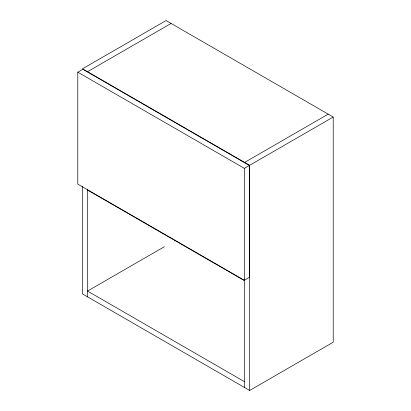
<?xml version="1.0" encoding="UTF-8"?>
<svg xmlns="http://www.w3.org/2000/svg" width="411" height="411" viewBox="0 0 411 411"><rect width="100%" height="100%" fill="white"/><g stroke="black" fill="none" stroke-linecap="round" stroke-linejoin="round"><path stroke-width="0.62" d="M77.782 72.177L82.796 69.279L249.374 165.453L249.374 277.389L244.36 280.281L77.782 184.113L77.782 72.177L244.36 168.346L249.374 165.453M87.533 71.694L171.099 23.442M244.637 162.396L328.204 114.15M333.218 117.043L166.085 20.55L82.519 68.796L249.652 165.294L333.218 117.043L333.218 342.204L249.652 390.45L82.519 293.957L82.519 186.188M164.457 246.646L87.533 291.06L244.637 381.768M87.533 190.062L244.637 280.764M249.652 165.294L249.652 390.45M244.637 279.608L244.637 387.558M244.36 168.346L244.36 280.281M87.533 189.081L87.533 296.85"/></g></svg>
